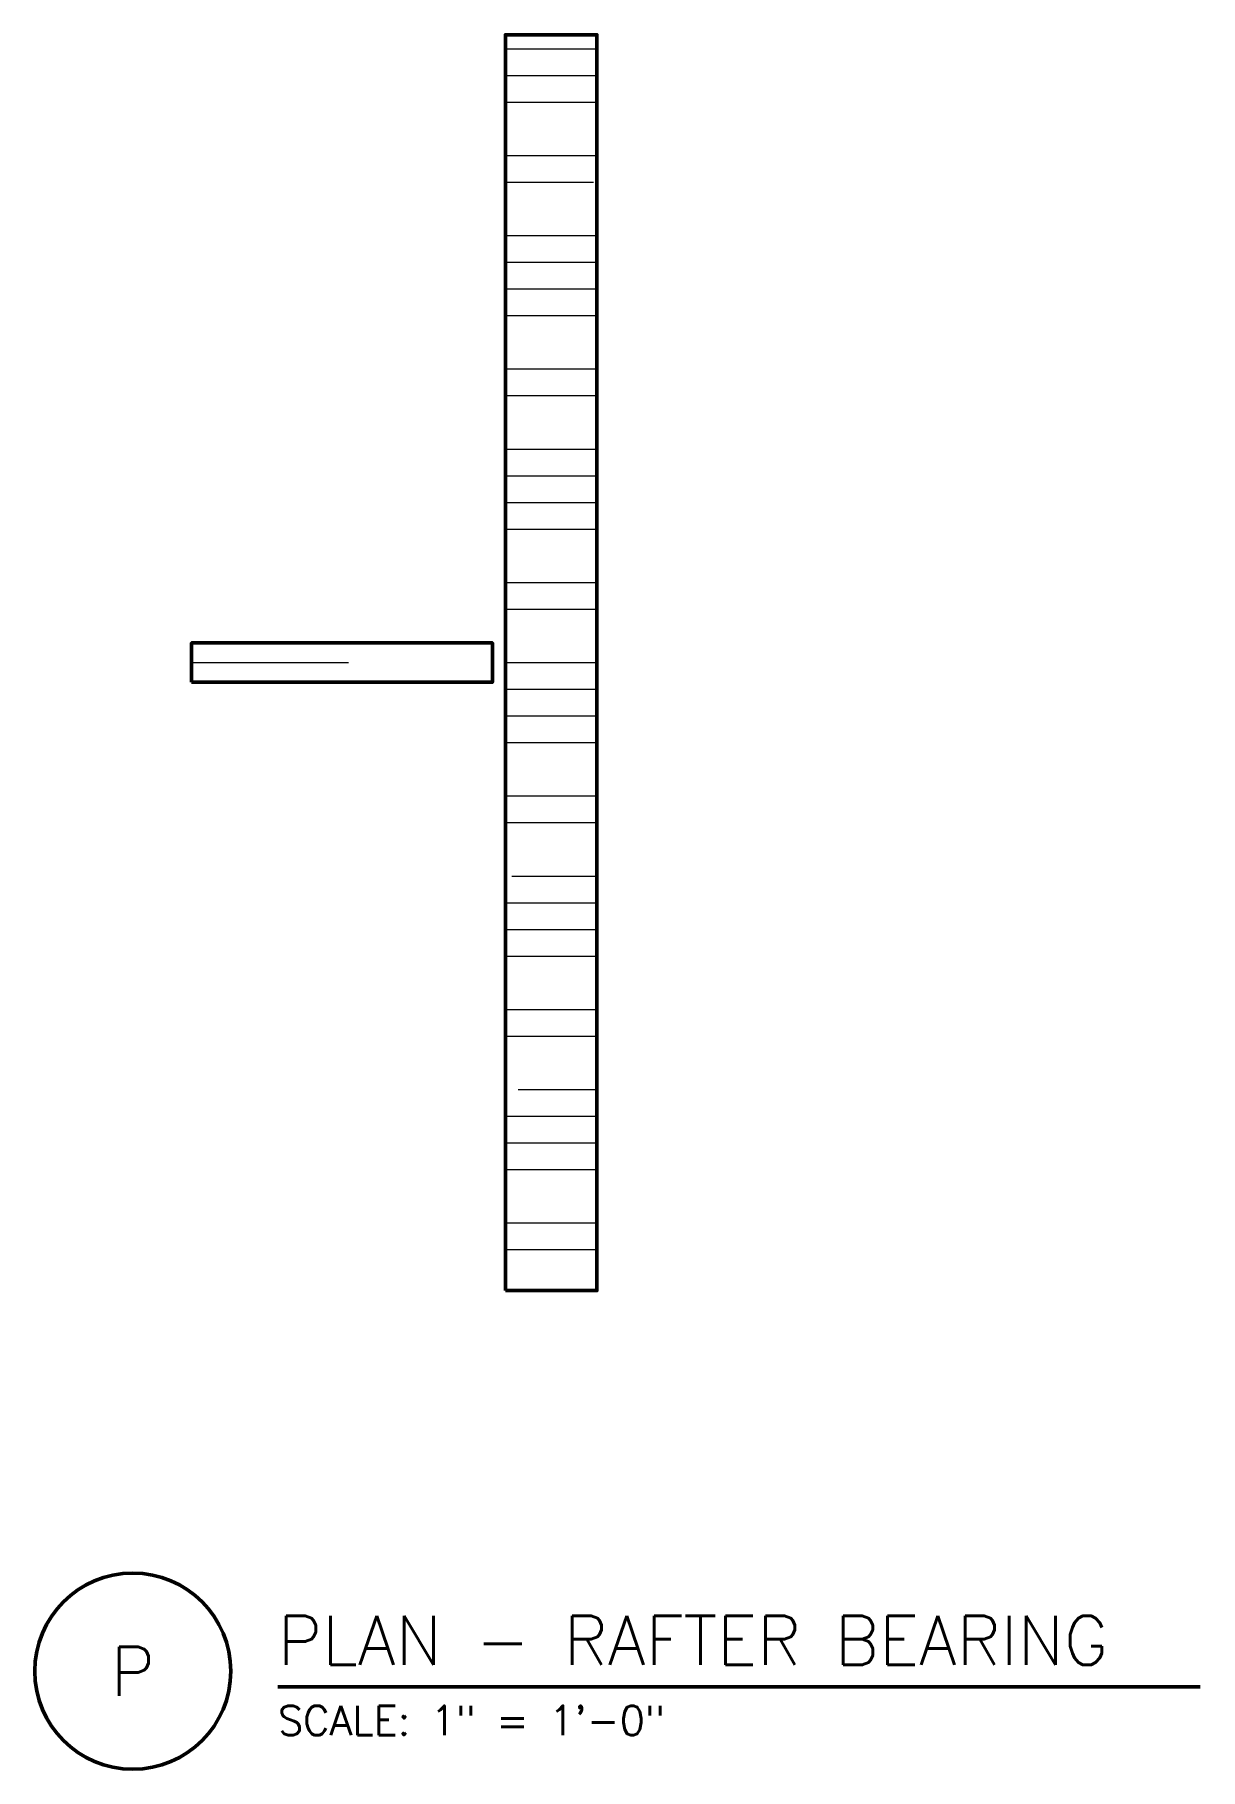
# Model space of a CAD drawing. Header units: inches. Extents: x -18 to 26.6, y -42.3 to 24.
import ezdxf
from ezdxf.enums import TextEntityAlignment as Align

# ---------------------------------------------------------------- set-up
doc = ezdxf.new("R2010")
doc.units = ezdxf.units.IN
doc.header["$MEASUREMENT"] = 0
for name, color, linetype, lineweight in [('S-ANNO-TTLB', 7, 'CONTINUOUS', 50), ('S-DETL-CUT', 7, 'CONTINUOUS', 50), ('S-DETL-PATT', 7, 'CONTINUOUS', 9)]:
    doc.layers.add(name, color=color, linetype=linetype, lineweight=lineweight)
doc.styles.add('KERF', font='romans.shx')
pattern_1 = [(0, (0, 0), (4.92, 1.02), [19.2, -4.8, 9.6, -6])]

msp = doc.modelspace()

# ---------------------------------------------------------------- hatches: boundary and pattern name
at = {"layer": 'S-DETL-PATT', "lineweight": 9}
h = msp.add_hatch(dxfattribs=at)
h.set_pattern_fill('KERF-GRAIN', color=256, angle=90, style=0)
h.set_pattern_definition(pattern_1)
h.paths.add_polyline_path([(0, -24), (3.5, -24), (3.5, 24), (0, 24)])
h = msp.add_hatch(dxfattribs=at)
h.set_pattern_fill('KERF-GRAIN', color=256, style=0)
h.set_pattern_definition(pattern_1)
h.paths.add_polyline_path([(-12, -0.75), (-0.5, -0.75), (-0.5, 0.75), (-12, 0.75)])

# ---------------------------------------------------------------- linework, layer by layer
at = {"layer": 'S-ANNO-TTLB', "lineweight": 50}
msp.add_lwpolyline([(-18, -38.55, 1), (-10.5, -38.55, 1)], format="xyb", close=True, dxfattribs=at)
msp.add_lwpolyline([(-8.7, -39.15), (26.567857, -39.15)], dxfattribs=at)
at = {"layer": 'S-DETL-CUT', "lineweight": 50}
for points in [[(0, -24), (3.5, -24), (3.5, 24), (0, 24)], [(-12, -0.75), (-0.5, -0.75), (-0.5, 0.75), (-12, 0.75)]]:
    msp.add_lwpolyline(points, close=True, dxfattribs=at)

# ---------------------------------------------------------------- texts
at = {"layer": 'S-ANNO-TTLB', "lineweight": 50, "style": 'KERF'}
msp.add_text('PLAN - RAFTER BEARING', height=1.875, dxfattribs=at).set_placement((-8.7, -38.31))
msp.add_text('P', height=1.875, dxfattribs=at).set_placement((-14.25, -38.55), align=Align.MIDDLE_CENTER)
at = {"layer": 'S-ANNO-TTLB', "lineweight": 18, "style": 'KERF'}
msp.add_text('SCALE: 1" = 1\'-0"', height=1.125, dxfattribs=at).set_placement((-8.7, -40.995))

doc.saveas('drawing.dxf')
